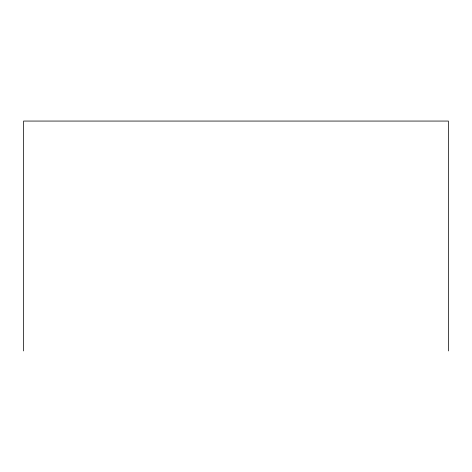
<?xml version="1.0" encoding="UTF-8"?>
<svg xmlns="http://www.w3.org/2000/svg" width="472" height="472" viewBox="0 0 472 472"><rect width="100%" height="100%" fill="white"/><g stroke="black" fill="none" stroke-linecap="round" stroke-linejoin="round"><path stroke-width="0.71" d="M448.4 350.938L448.4 121.062L23.6 121.062L23.6 350.938"/></g></svg>
